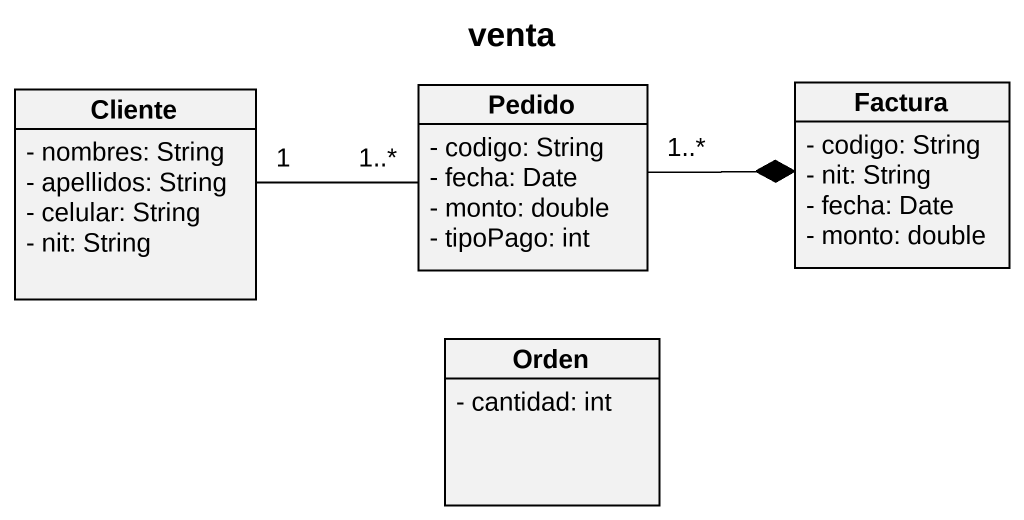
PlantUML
@startuml
title venta
hide circle
hide empty members
skinparam classAttributeIconSize 0
class Cliente {
  - nombres: String
  - apellidos: String
  - celular: String
  - nit: String
}
class Pedido {
  - codigo: String
  - fecha: Date
  - monto: double
  - tipoPago: int
}
class Factura {
  - codigo: String
  - nit: String
  - fecha: Date
  - monto: double
}
class Orden {
  - cantidad: int
}
Cliente "1" -right- "1..*" Pedido
Pedido "1..*" -right-* Factura
@enduml
